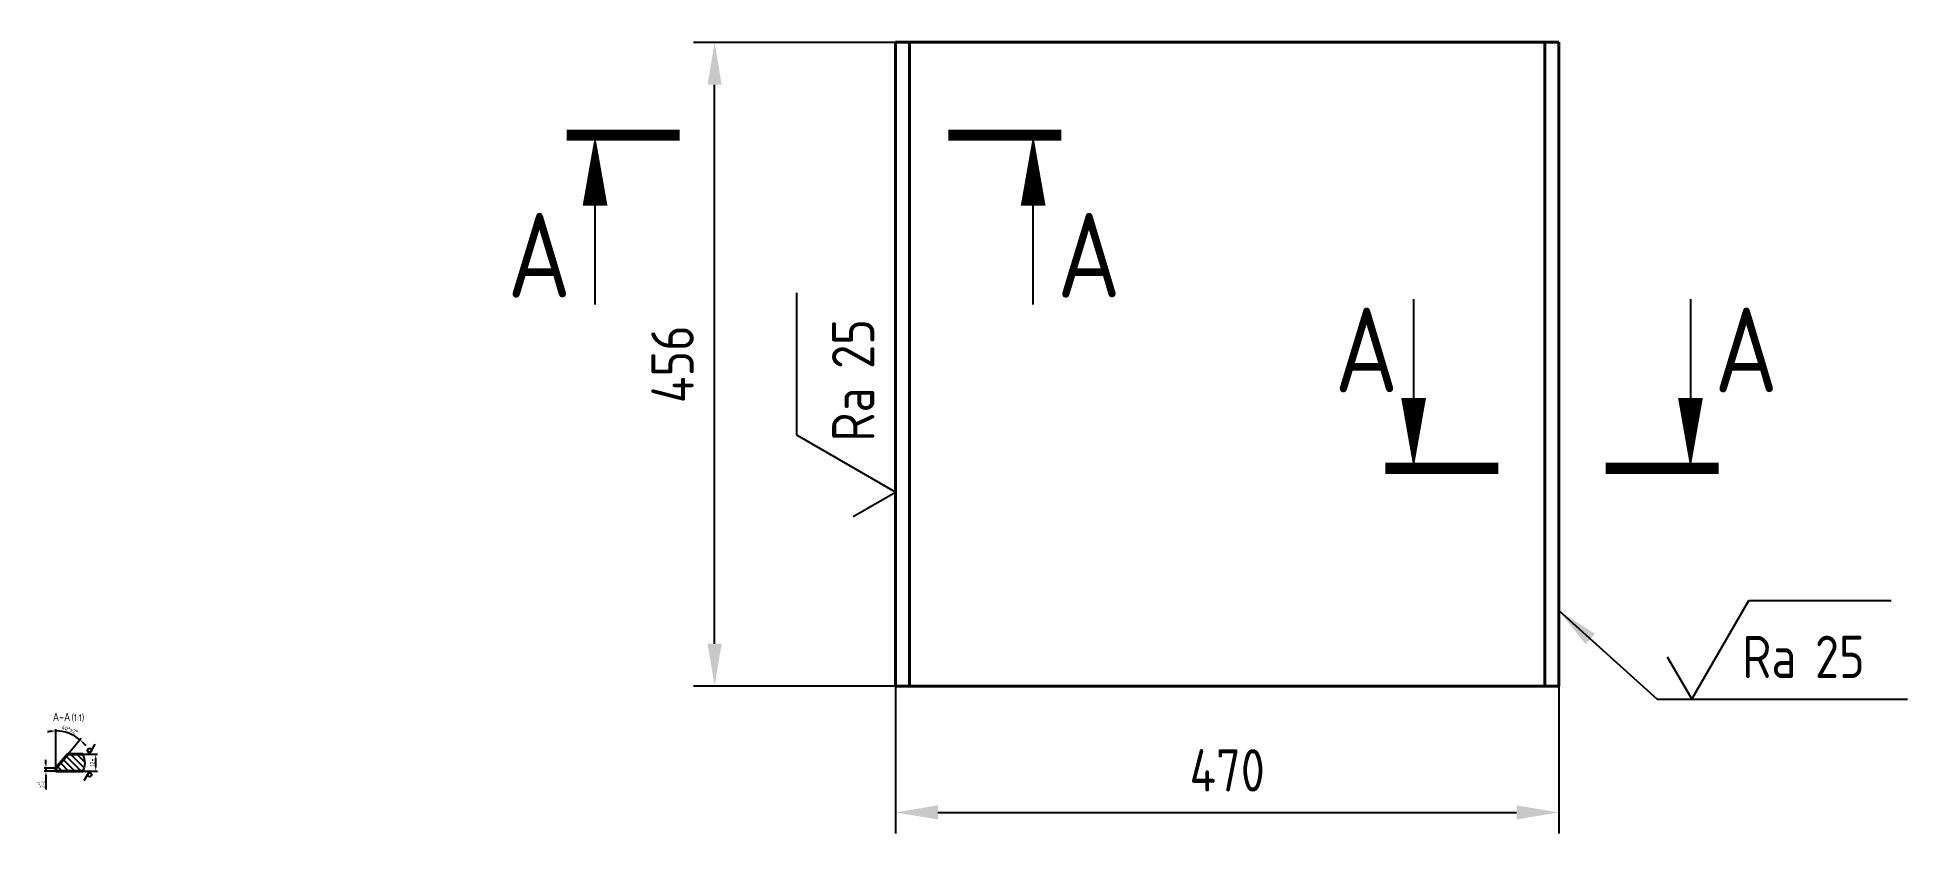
# Model space of a CAD drawing. Header units: millimetres. Extents: x -88 to 1237, y -199 to 365.
import ezdxf
from ezdxf.enums import TextEntityAlignment as Align

# ---------------------------------------------------------------- set-up
doc = ezdxf.new("R2010")
doc.units = ezdxf.units.MM
for name, color, linetype in [('Bord', 1, 'Continuous'), ('Cont', 6, 'Continuous'), ('DIM', 7, 'Continuous'), ('HATCH', 2, 'Continuous'), ('Text', 3, 'Continuous'), ('Textb', 6, 'Continuous')]:
    doc.layers.add(name, color=color, linetype=linetype)
doc.styles.add('Style1', font='romans.shx', dxfattribs={"width": 0.8})
doc.dimstyles.new('Lin', dxfattribs={"dimtxt": 3, "dimasz": 3, "dimexe": 1.25, "dimexo": 0, "dimgap": 1, "dimtad": 1, "dimdec": 3, "dimtxsty": 'Style1', "dimcen": 2.5, "dimclrt": 3, "dimadec": 0, "dimazin": 0, "dimtfac": 1, "dimtdec": 3, "dimtmove": 0, "dimatfit": 3, "dimldrblk": 'DOT', "dimfxl": 1, "dimarcsym": 0})
doc.dimstyles.new('LIN10', dxfattribs={"dimscale": 10, "dimtxt": 3, "dimasz": 3, "dimexe": 1.5, "dimexo": 0, "dimgap": 1.48, "dimtad": 1, "dimdec": 0, "dimdsep": 46, "dimtxsty": 'Style1', "dimcen": 0, "dimdle": 2, "dimclrd": 256, "dimclrt": 3, "dimadec": 0, "dimazin": 0, "dimtfac": 0.666667, "dimtdec": 0, "dimtmove": 0, "dimatfit": 3, "dimfxl": 1, "dimtvp": 0.833333, "dimtolj": 1, "dimtzin": 0, "dimarcsym": 0})

# ---------------------------------------------------------------- blocks, each defined once
blk = doc.blocks.new('*D10')
at = {"layer": 'DIM', "color": 0, "lineweight": -2, "transparency": 16777216}
for p, q in [((-74.5, -152.7), (-82.8, -152.7)), ((-74.5, -154.7), (-82.8, -154.7)), ((-81.6, -149.7), (-81.6, -146.7)), ((-81.6, -152.7), (-81.6, -154.7)), ((-81.6, -157.7), (-81.6, -167.8))]:
    blk.add_line(p, q, dxfattribs=at)
at = {"layer": 'DIM', "color": 0, "transparency": 16777216}
for points in [[(-82.1, -149.7), (-81.1, -149.7), (-81.6, -152.7)], [(-82.1, -157.7), (-81.1, -157.7), (-81.6, -154.7)]]:
    blk.add_solid(points, dxfattribs=at)
at = {"layer": 'DIM', "color": 3, "transparency": 16777216, "insert": (-85.1, -164.3), "char_height": 3, "attachment_point": 5, "rotation": 90, "style": 'Style1'}
blk.add_mtext('2{}{\\H0.71x;\\C3;\\S+1^ -2;}', dxfattribs=at)
blk = doc.blocks.new('_Dot')
at = {"color": 0, "linetype": 'ByBlock', "lineweight": -2}
blk.add_line((-0.5, 0), (-1, 0), dxfattribs=at)
at = {"color": 0, "linetype": 'ByBlock', "const_width": 0.5}
blk.add_lwpolyline([(-0.25, 0, 1), (0.25, 0, 1)], format="xyb", close=True, dxfattribs=at)
blk = doc.blocks.new('*D11')
at = {"layer": 'DIM', "color": 0, "lineweight": -2, "transparency": 16777216}
for p, q in [((-56.3, -142.7), (-45, -142.7)), ((-46.3, -151.7), (-46.3, -145.7)), ((-56.3, -154.7), (-45, -154.7))]:
    blk.add_line(p, q, dxfattribs=at)
at = {"layer": 'DIM', "color": 0, "transparency": 16777216}
for points in [[(-46.8, -145.7), (-45.8, -145.7), (-46.3, -142.7)], [(-46.8, -151.7), (-45.8, -151.7), (-46.3, -154.7)]]:
    blk.add_solid(points, dxfattribs=at)
at = {"layer": 'DIM', "color": 3, "transparency": 16777216, "insert": (-48.8, -148.7), "char_height": 3, "attachment_point": 5, "rotation": 90, "style": 'Style1'}
blk.add_mtext('12*', dxfattribs=at)
blk = doc.blocks.new('*D12')
at = {"layer": 'DIM', "color": 0, "lineweight": -2, "transparency": 16777216}
for p, q in [((-74.5, -152.7), (-74.5, -125)), ((-66.1, -142.7), (-56.7, -131.5))]:
    blk.add_line(p, q, dxfattribs=at)
for start, end in [(96.5133, 103.0265), (50, 90), (36.9735, 43.4867)]:
    blk.add_arc((-74.5, -152.7), 26.4, start, end, dxfattribs=at)
at = {"layer": 'DIM', "color": 0, "transparency": 16777216}
for points in [[(-77.5, -126), (-77.5, -127), (-74.5, -126.3)], [(-55.7, -134.9), (-55, -134.2), (-57.5, -132.5)]]:
    blk.add_solid(points, dxfattribs=at)
at = {"layer": 'DIM', "color": 3, "transparency": 16777216, "insert": (-64.6, -125.5), "char_height": 3, "attachment_point": 5, "rotation": 340, "style": 'Style1'}
blk.add_mtext('40°%%p2%%d', dxfattribs=at)
blk = doc.blocks.new('*D26')
at = {"layer": 'DIM', "color": 0, "lineweight": -2, "transparency": 16777216}
for p, q in [((520.4, -94.5), (520.4, -199)), ((990.4, -94.5), (990.4, -199))]:
    blk.add_line(p, q, dxfattribs=at)
at = {"layer": 'DIM', "lineweight": -2, "transparency": 16777216}
blk.add_line((550.4, -184), (960.4, -184), dxfattribs=at)
at = {"layer": 'DIM', "transparency": 16777216}
for points in [[(550.4, -179), (550.4, -189), (520.4, -184)], [(960.4, -179), (960.4, -189), (990.4, -184)]]:
    blk.add_solid(points, dxfattribs=at)
at = {"layer": 'DIM', "color": 3, "transparency": 16777216, "insert": (755.4, -154.2), "char_height": 30, "attachment_point": 5, "style": 'Style1'}
blk.add_mtext('\\A1;470', dxfattribs=at)
blk = doc.blocks.new('*D27')
at = {"layer": 'DIM', "color": 0, "lineweight": -2, "transparency": 16777216}
for p, q in [((520.4, 361.5), (377.2, 361.5)), ((520.4, -94.5), (377.2, -94.5))]:
    blk.add_line(p, q, dxfattribs=at)
at = {"layer": 'DIM', "lineweight": -2, "transparency": 16777216}
blk.add_line((392.2, -64.5), (392.2, 331.5), dxfattribs=at)
at = {"layer": 'DIM', "transparency": 16777216}
for points in [[(387.2, 331.5), (397.2, 331.5), (392.2, 361.5)], [(387.2, -64.5), (397.2, -64.5), (392.2, -94.5)]]:
    blk.add_solid(points, dxfattribs=at)
at = {"layer": 'DIM', "color": 3, "transparency": 16777216, "insert": (362.4, 133.5), "char_height": 30, "attachment_point": 5, "rotation": 90, "style": 'Style1'}
blk.add_mtext('\\A1;456', dxfattribs=at)
blk = doc.blocks.new('sherISO_03')
at = {"layer": 'Text'}
blk.add_line((4.04, 7), (14.12, 7), dxfattribs=at)
blk.add_lwpolyline([(-1.73, 3), (0, 0), (4.04, 7)], dxfattribs=at)
at = {"layer": 'Text', "style": 'Style1', "width": 0.8}
blk.add_text('Ra', height=3, dxfattribs=at).set_placement((3.58, 1.5))
blk.add_attdef('6,3', (8.73, 1.5), '', height=3, dxfattribs=at)
blk = doc.blocks.new('razrez05')
at = {"layer": 'Text', "const_width": 0.8}
blk.add_lwpolyline([(-2, 0), (6, 0)], dxfattribs=at)
at = {"layer": 'Text'}
blk.add_lwpolyline([(0, 0, 0, 1.76, 0), (0, -5, 1.76, 1.76, 0)], format="xyseb", dxfattribs=at)
blk.add_lwpolyline([(0, -12), (0, -5)], dxfattribs=at)
at = {"layer": 'Textb', "style": 'Style1', "width": 0.8}
blk.add_attdef('А', text='', height=6, dxfattribs=at).set_placement((-1.7, -11.5, 39), align=Align.RIGHT)
blk = doc.blocks.new('razrez06')
at = {"layer": 'Text', "const_width": 0.8}
blk.add_lwpolyline([(2, 0), (-6, 0)], dxfattribs=at)
at = {"layer": 'Text'}
blk.add_lwpolyline([(0, 0, 0, 1.76, 0), (0, -5, 1.76, 1.76, 0)], format="xyseb", dxfattribs=at)
blk.add_lwpolyline([(0, -12), (0, -5)], dxfattribs=at)
at = {"layer": 'Textb', "style": 'Style1', "width": 0.8}
blk.add_attdef('А', (1.7, -11.5), '', height=6, dxfattribs=at)
blk = doc.blocks.new('razrez07')
at = {"layer": 'Text'}
blk.add_lwpolyline([(0, 12), (0, 5)], dxfattribs=at)
blk.add_lwpolyline([(0, 0, 0, 1.76, 0), (0, 5, 1.76, 1.76, 0)], format="xyseb", dxfattribs=at)
at = {"layer": 'Text', "const_width": 0.8}
blk.add_lwpolyline([(-2, 0), (6, 0)], dxfattribs=at)
at = {"layer": 'Textb', "style": 'Style1', "width": 0.8}
blk.add_attdef('А', (-5.59, 5.4), '', height=6, dxfattribs=at)
blk = doc.blocks.new('razrez08')
at = {"layer": 'Text'}
blk.add_lwpolyline([(0, 12), (0, 5)], dxfattribs=at)
blk.add_lwpolyline([(0, 0, 0, 1.76, 0), (0, 5, 1.76, 1.76, 0)], format="xyseb", dxfattribs=at)
at = {"layer": 'Text', "const_width": 0.8}
blk.add_lwpolyline([(2, 0), (-6, 0)], dxfattribs=at)
at = {"layer": 'Textb', "style": 'Style1', "width": 0.8}
blk.add_attdef('А', (1.7, 5.4), '', height=6, dxfattribs=at)
blk = doc.blocks.new('sherISO_09')
at = {"layer": 'Text'}
for q in [(-1.7, 3), (4, 7)]:
    blk.add_line((0, 0), q, dxfattribs=at)
blk.add_circle((0, 2.7), 1.35, dxfattribs=at)
blk = doc.blocks.new('ZNAK02')
at = {"layer": 'Textb', "style": 'Style1', "width": 0.8}
blk.add_attdef('А-А', text='', height=6, dxfattribs=at).set_placement((13.9, -0.1), align=Align.RIGHT)
blk.add_attdef('SC(1)', (14.9, -0.1), '', height=5, dxfattribs=at)

msp = doc.modelspace()

# ---------------------------------------------------------------- hatches: boundary and pattern name
at = {"layer": 'HATCH'}
h = msp.add_hatch(dxfattribs=at)
h.set_pattern_fill('ANSI31', color=256, angle=90)
h.set_pattern_definition([(135, (-220.3, 0), (-2.245064, -2.245064), [])])
edge = h.paths.add_edge_path()
edge.add_line((-66.1173, -142.6965), (-74.5083, -152.6965))
edge.add_line((-74.5083, -152.6965), (-74.5083, -154.6965))
edge.add_line((-74.5083, -154.6965), (-55.4184, -154.6965))
edge.add_spline(control_points=[(-55.4184, -154.6965), (-54.82, -152.9212), (-53.4839, -148.9572), (-54.6889, -144.9236), (-55.3542, -142.6965)], knot_values=[0, 0, 0, 0, 5.492649649, 12.263589912, 12.263589912, 12.263589912, 12.263589912], degree=3, periodic=0)
edge.add_line((-55.3542, -142.6965), (-66.1173, -142.6965))

# ---------------------------------------------------------------- linework, layer by layer
at = {"layer": 'Bord'}
msp.add_open_spline([(-55.3542, -142.6965), (-54.6889, -144.9236), (-53.4839, -148.9572), (-54.82, -152.9212), (-55.4184, -154.6965)], degree=3, knots=[0, 0, 0, 0, 6.770940263, 12.263589912, 12.263589912, 12.263589912, 12.263589912], dxfattribs=at)
at = {"layer": 'Cont', "lineweight": 40}
for p, q in [((990.3645, 361.5483), (520.3645, 361.5483)), ((520.3645, 361.5483), (520.3645, -94.4517)), ((530.3645, 361.5483), (530.3645, -94.4517)), ((980.3645, 361.5483), (980.3645, -94.4517)), ((990.3645, 361.5483), (990.3645, -94.4517)), ((990.3645, -94.4517), (520.3645, -94.4517)), ((-74.5083, -152.6965), (-66.1173, -142.6965)), ((-66.1173, -142.6965), (-55.3542, -142.6965)), ((-74.5083, -154.6965), (-74.5083, -152.6965)), ((-74.5083, -154.6965), (-55.4184, -154.6965))]:
    msp.add_line(p, q, dxfattribs=at)

# ---------------------------------------------------------------- block references
at = {"layer": 'DIM', "xscale": 10, "yscale": 10, "zscale": 10}
for name, p, values in [('razrez05', (307.4803, 295.7541), {'А': 'А'}), ('razrez06', (617.9054, 295.7541), {'А': 'А'}), ('razrez07', (887.4606, 59.6692), {'А': 'А'}), ('razrez08', (1083.6126, 59.6692), {'А': 'А'}), ('sherISO_03', (1084.5198, -103.7971), {'6,3': '25'})]:
    msp.add_blockref(name, p, dxfattribs=at).add_auto_attribs(values)
at = {"layer": 'DIM', "xscale": 10, "yscale": 10, "zscale": 10, "rotation": 90}
msp.add_blockref('sherISO_03', (520.3645, 42.882), dxfattribs=at).add_auto_attribs({'6,3': '25'})
at = {"layer": 'DIM'}
msp.add_blockref('ZNAK02', (-78.2269, -119.273), dxfattribs=at).add_auto_attribs({'А-А': 'А-А', 'SC(1)': '(1:1)'})
msp.add_blockref('sherISO_09', (-50.6408, -142.6965), dxfattribs=at)
at = {"layer": 'DIM', "rotation": 180}
msp.add_blockref('sherISO_09', (-50.6408, -154.6965), dxfattribs=at)

# ---------------------------------------------------------------- texts
at = {"layer": 'DIM', "color": 3, "insert": (1236.4702, 365.0029), "char_height": 30, "attachment_point": 7, "style": 'Style1'}
msp.add_mtext('\\A1;', dxfattribs=at)

# ---------------------------------------------------------------- dimensions: what is measured, and where the dimension line sits
at = {"layer": 'DIM'}
dim = msp.add_linear_dim(base=(392.1994, 361.5483), p1=(520.3645, -94.4517), p2=(520.3645, 361.5483), angle=90, dimstyle='LIN10', dxfattribs=at)
dim.commit()
dim.dimension.update_dxf_attribs({"geometry": '*D27', "text_midpoint": (362.3994, 133.5483)})
dim = msp.add_linear_dim(base=(990.3645, -183.9955), p1=(520.3645, -94.4517), p2=(990.3645, -94.4517), dimstyle='LIN10', dxfattribs=at)
dim.commit()
dim.dimension.update_dxf_attribs({"geometry": '*D26', "text_midpoint": (755.3645, -154.1955)})
dim = msp.add_angular_dim_2l(base=(-62.6579, -129.1005), line1=((-74.5083, -154.6965), (-74.5083, -152.6965)), line2=((-74.5083, -152.6965), (-66.1173, -142.6965)), text='<>%%p2%%d', dimstyle='Lin', dxfattribs=at)
dim.commit()
dim.dimension.update_dxf_attribs({"geometry": '*D12', "text_midpoint": (-64.6223, -125.5351)})
dim = msp.add_linear_dim(base=(-46.2676, -142.6965), p1=(-56.2639, -154.6965), p2=(-56.2639, -142.6965), angle=90, text='<>*', dimstyle='Lin', dxfattribs=at)
dim.commit()
dim.dimension.update_dxf_attribs({"geometry": '*D11', "text_midpoint": (-48.7676, -148.6965)})
dim = msp.add_linear_dim(base=(-81.5878, -154.6965), p1=(-74.5083, -152.6965), p2=(-74.5083, -154.6965), angle=90, text='<>{}{\\H0.71x;\\C3;\\S+1^ -2;}', dimstyle='Lin', override={"dimtp": 1, "dimtm": 2, "dimtdec": 3, "dimtzin": 8}, dxfattribs=at)
dim.commit()
dim.dimension.update_dxf_attribs({"geometry": '*D10', "text_midpoint": (-85.0728, -164.2502)})

# ---------------------------------------------------------------- leaders
at = {"layer": 'DIM', "annotation_type": 0, "has_hookline": 1, "hookline_direction": 0}
msp.add_leader([(990.3645, -41.0546), (1059.9245, -103.7971), (1221.6702, -103.7971)], dimstyle='LIN10', dxfattribs=at)

doc.saveas('drawing.dxf')
